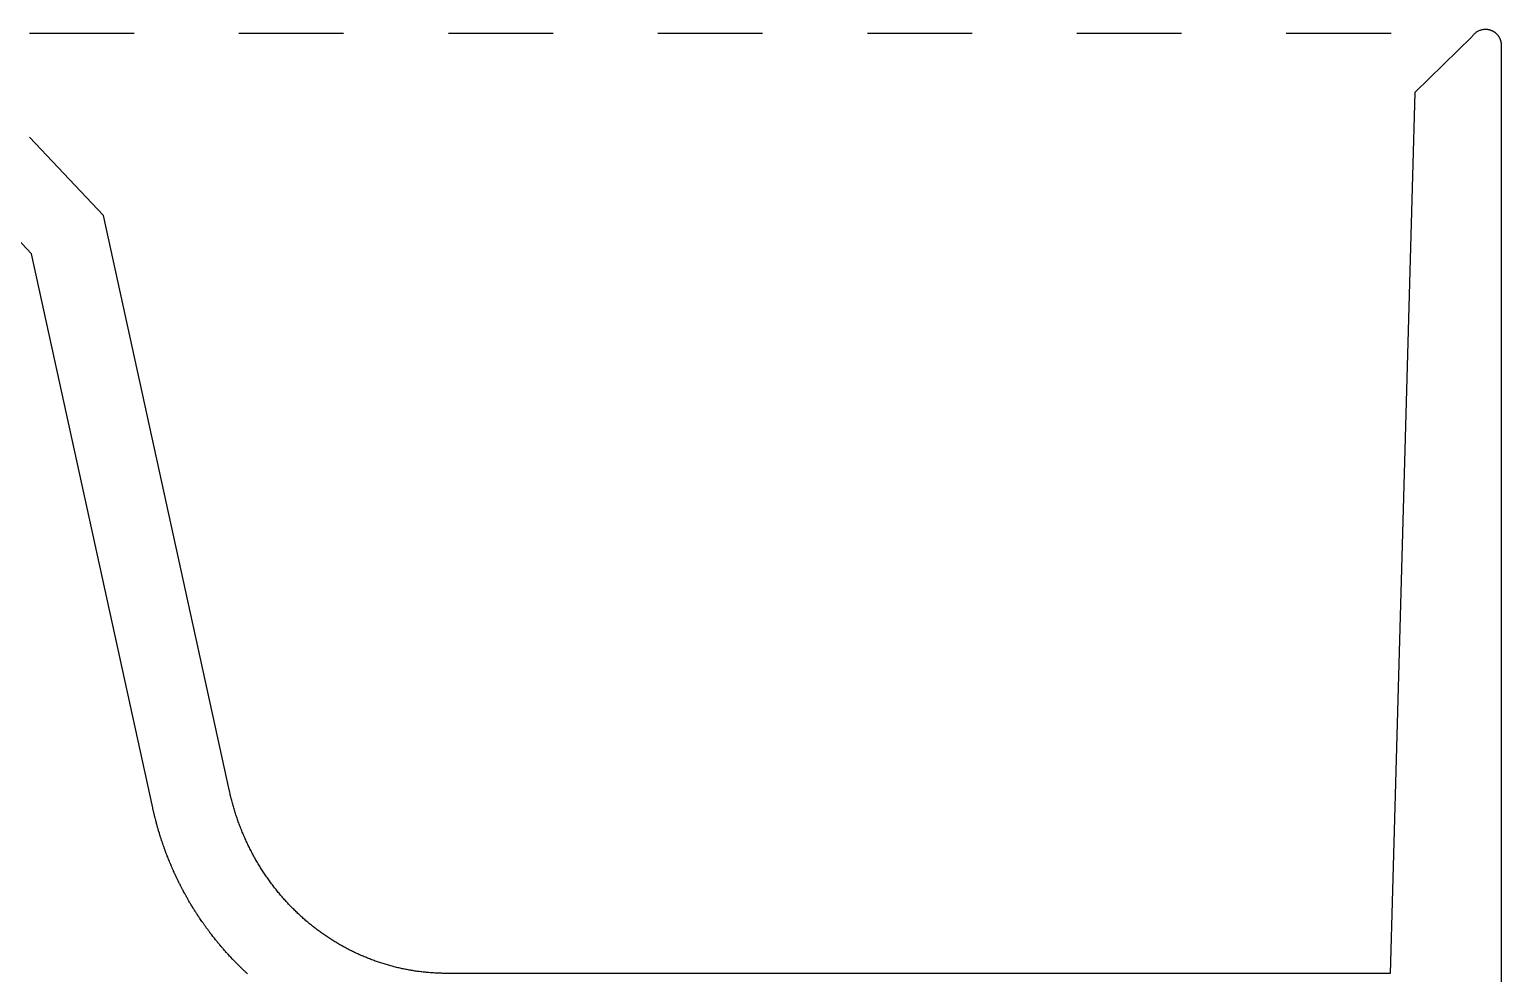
# Model space of a CAD drawing. Extents: x -9 to 1073, y -897 to 0.
# Drawn here: x 386.6 to 555.2, y -781.5 to -673.3 of the extents above; entities that cross this region are included whole.
import ezdxf

# ---------------------------------------------------------------- set-up
doc = ezdxf.new("R2010")
doc.units = 0
doc.linetypes.add('DASHED', pattern=[24, 12, -12])
for name, color, linetype in [('BLEED', 3, 'CONTINUOUS'), ('CREASE', 5, 'DASHED'), ('CUT', 1, 'CONTINUOUS')]:
    doc.layers.add(name, color=color, linetype=linetype)

msp = doc.modelspace()

# ---------------------------------------------------------------- linework, layer by layer
at = {"layer": 'BLEED'}
for p, q in [((386.8207, -698.989), (380.039, -691.8264)), ((400.6994, -762.4793), (386.8207, -698.989)), ((400.7124, -762.5376), (400.6994, -762.4793)), ((400.7952, -762.9048), (400.7124, -762.5376)), ((400.8139, -762.9862), (400.7952, -762.9048)), ((400.8312, -763.0596), (400.8139, -762.9862)), ((400.8362, -763.079), (400.8312, -763.0596)), ((400.8535, -763.1518), (400.8362, -763.079)), ((400.8679, -763.2137), (400.8535, -763.1518)), ((400.8859, -763.2871), (400.8679, -763.2137)), ((400.8888, -763.2979), (400.8859, -763.2871)), ((400.9032, -763.3598), (400.8888, -763.2979)), ((400.9212, -763.4333), (400.9032, -763.3598)), ((400.9262, -763.4527), (400.9212, -763.4333)), ((400.9442, -763.5254), (400.9262, -763.4527)), ((400.9594, -763.5866), (400.9442, -763.5254)), ((400.9781, -763.6601), (400.9594, -763.5866)), ((400.981, -763.6716), (400.9781, -763.6601)), ((401.0018, -763.753), (400.981, -763.6716)), ((401.0393, -763.8984), (401.0018, -763.753)), ((401.0602, -763.979), (401.0393, -763.8984)), ((401.1185, -764.1972), (401.0602, -763.979)), ((401.1242, -764.2188), (401.1185, -764.1972)), ((401.1437, -764.2908), (401.1242, -764.2188)), ((401.1595, -764.3491), (401.1437, -764.2908)), ((401.1624, -764.3585), (401.1595, -764.3491)), ((401.1775, -764.4146), (401.1624, -764.3585)), ((401.2056, -764.5169), (401.1775, -764.4146)), ((401.2258, -764.5889), (401.2056, -764.5169)), ((401.2466, -764.6609), (401.2258, -764.5889)), ((401.2603, -764.7113), (401.2466, -764.6609)), ((401.2898, -764.8142), (401.2603, -764.7113)), ((401.3107, -764.8862), (401.2898, -764.8142)), ((401.3338, -764.9654), (401.3107, -764.8862)), ((401.3532, -765.0302), (401.3338, -764.9654)), ((401.3762, -765.1094), (401.3532, -765.0302)), ((401.4626, -765.3974), (401.3762, -765.1094)), ((401.4943, -765.5004), (401.4626, -765.3974)), ((401.5166, -765.5717), (401.4943, -765.5004)), ((401.5318, -765.6192), (401.5166, -765.5717)), ((401.539, -765.6437), (401.5318, -765.6192)), ((401.5613, -765.715), (401.539, -765.6437)), ((401.6016, -765.841), (401.5613, -765.715)), ((401.6095, -765.8662), (401.6016, -765.841)), ((401.6786, -766.08), (401.6095, -765.8662)), ((401.7038, -766.1578), (401.6786, -766.08)), ((401.7226, -766.2146), (401.7038, -766.1578)), ((401.7254, -766.2226), (401.7226, -766.2146)), ((401.7773, -766.3774), (401.7254, -766.2226)), ((401.7845, -766.3975), (401.7773, -766.3774)), ((401.8082, -766.4681), (401.7845, -766.3975)), ((401.8255, -766.5192), (401.8082, -766.4681)), ((401.8385, -766.5559), (401.8255, -766.5192)), ((401.8565, -766.6099), (401.8385, -766.5559)), ((401.9004, -766.7374), (401.8565, -766.6099)), ((401.9083, -766.759), (401.9004, -766.7374)), ((401.9328, -766.8295), (401.9083, -766.759)), ((401.9594, -766.9066), (401.9328, -766.8295)), ((402.0602, -767.1888), (401.9594, -766.9066)), ((402.0883, -767.2651), (402.0602, -767.1888)), ((402.1142, -767.3357), (402.0883, -767.2651)), ((402.1243, -767.3638), (402.1142, -767.3357)), ((402.1402, -767.4055), (402.1243, -767.3638)), ((402.1661, -767.4761), (402.1402, -767.4055)), ((402.205, -767.5805), (402.1661, -767.4761)), ((402.2057, -767.5819), (402.205, -767.5805)), ((402.2186, -767.6165), (402.2057, -767.5819)), ((402.2575, -767.7209), (402.2186, -767.6165)), ((402.2842, -767.7907), (402.2575, -767.7209)), ((402.313, -767.8663), (402.2842, -767.7907)), ((402.3317, -767.9138), (402.313, -767.8663)), ((402.3382, -767.9304), (402.3317, -767.9138)), ((402.367, -768.006), (402.3382, -767.9304)), ((402.4217, -768.1457), (402.367, -768.006)), ((402.4332, -768.1752), (402.4217, -768.1457)), ((402.4606, -768.2443), (402.4332, -768.1752)), ((402.4786, -768.289), (402.4606, -768.2443)), ((402.5066, -768.3588), (402.4786, -768.289)), ((402.5189, -768.389), (402.5066, -768.3588)), ((402.5347, -768.4279), (402.5189, -768.389)), ((402.5628, -768.4978), (402.5347, -768.4279)), ((402.575, -768.528), (402.5628, -768.4978)), ((402.6031, -768.5971), (402.575, -768.528)), ((402.6341, -768.6713), (402.6031, -768.5971)), ((402.7205, -768.8786), (402.6341, -768.6713)), ((402.7334, -768.9096), (402.7205, -768.8786)), ((402.7622, -768.978), (402.7334, -768.9096)), ((402.7802, -769.0205), (402.7622, -768.978)), ((402.7946, -769.0536), (402.7802, -769.0205)), ((402.8076, -769.0853), (402.7946, -769.0536)), ((402.8515, -769.1897), (402.8076, -769.0853)), ((402.881, -769.2581), (402.8515, -769.1897)), ((402.9127, -769.3308), (402.881, -769.2581)), ((402.9242, -769.3567), (402.9127, -769.3308)), ((402.9408, -769.3949), (402.9242, -769.3567)), ((402.9725, -769.4676), (402.9408, -769.3949)), ((403.033, -769.6044), (402.9725, -769.4676)), ((403.0639, -769.6728), (403.033, -769.6044)), ((403.0942, -769.7412), (403.0639, -769.6728)), ((403.1417, -769.8463), (403.0942, -769.7412)), ((403.2036, -769.9817), (403.1417, -769.8463)), ((403.2216, -770.0198), (403.2036, -769.9817)), ((403.2353, -770.0501), (403.2216, -770.0198)), ((403.2662, -770.1178), (403.2353, -770.0501)), ((403.2994, -770.189), (403.2662, -770.1178)), ((403.3469, -770.2906), (403.2994, -770.189)), ((403.3786, -770.3575), (403.3469, -770.2906)), ((403.3958, -770.3942), (403.3786, -770.3575)), ((403.4239, -770.4533), (403.3958, -770.3942)), ((403.4268, -770.459), (403.4239, -770.4533)), ((403.4765, -770.5642), (403.4268, -770.459)), ((403.4923, -770.5966), (403.4765, -770.5642)), ((403.5247, -770.6642), (403.4923, -770.5966)), ((403.5413, -770.6988), (403.5247, -770.6642)), ((403.5737, -770.7658), (403.5413, -770.6988)), ((403.6082, -770.8356), (403.5737, -770.7658)), ((403.7076, -771.0365), (403.6082, -770.8356)), ((403.7753, -771.1718), (403.7076, -771.0365)), ((403.8091, -771.2388), (403.7753, -771.1718)), ((403.8264, -771.2741), (403.8091, -771.2388)), ((403.9279, -771.4728), (403.8264, -771.2741)), ((403.9625, -771.539), (403.9279, -771.4728)), ((403.9963, -771.6053), (403.9625, -771.539)), ((404.0323, -771.6737), (403.9963, -771.6053)), ((404.0669, -771.7399), (404.0323, -771.6737)), ((404.1216, -771.8436), (404.0669, -771.7399)), ((404.131, -771.8609), (404.1216, -771.8436)), ((404.1367, -771.8717), (404.131, -771.8609)), ((404.1914, -771.9754), (404.1367, -771.8717)), ((404.2973, -772.1719), (404.1914, -771.9754)), ((404.334, -772.2389), (404.2973, -772.1719)), ((404.3534, -772.2742), (404.334, -772.2389)), ((404.3887, -772.339), (404.3534, -772.2742)), ((404.4053, -772.3692), (404.3887, -772.339)), ((404.4413, -772.4347), (404.4053, -772.3692)), ((404.4989, -772.5384), (404.4413, -772.4347)), ((404.514, -772.565), (404.4989, -772.5384)), ((404.5716, -772.6687), (404.514, -772.565)), ((404.6083, -772.7335), (404.5716, -772.6687)), ((404.6292, -772.771), (404.6083, -772.7335)), ((404.6659, -772.835), (404.6292, -772.771)), ((404.7185, -772.9272), (404.6659, -772.835)), ((404.7775, -773.0302), (404.7185, -772.9272)), ((404.815, -773.0942), (404.7775, -773.0302)), ((404.8308, -773.1209), (404.815, -773.0942)), ((404.8524, -773.159), (404.8308, -773.1209)), ((404.9273, -773.2872), (404.8524, -773.159)), ((404.9654, -773.352), (404.9273, -773.2872)), ((405.0036, -773.4161), (404.9654, -773.352)), ((405.0266, -773.4542), (405.0036, -773.4161)), ((405.0418, -773.4794), (405.0266, -773.4542)), ((405.0799, -773.5435), (405.0418, -773.4794)), ((405.103, -773.5817), (405.0799, -773.5435)), ((405.1793, -773.7084), (405.103, -773.5817)), ((405.2182, -773.7725), (405.1793, -773.7084)), ((405.3348, -773.9626), (405.2182, -773.7725)), ((405.3737, -774.0252), (405.3348, -773.9626)), ((405.4133, -774.0886), (405.3737, -774.0252)), ((405.4378, -774.1274), (405.4133, -774.0886)), ((405.4766, -774.1901), (405.4378, -774.1274)), ((405.5558, -774.3154), (405.4766, -774.1901)), ((405.5962, -774.378), (405.5558, -774.3154)), ((405.6358, -774.4406), (405.5962, -774.378)), ((405.6761, -774.5033), (405.6358, -774.4406)), ((405.7193, -774.571), (405.6761, -774.5033)), ((405.7819, -774.6667), (405.7193, -774.571)), ((405.7826, -774.6674), (405.7819, -774.6667)), ((405.797, -774.6898), (405.7826, -774.6674)), ((405.8374, -774.7524), (405.797, -774.6898)), ((405.9036, -774.8532), (405.8374, -774.7524)), ((405.9446, -774.9151), (405.9036, -774.8532)), ((405.9713, -774.9554), (405.9446, -774.9151)), ((406.0123, -775.0166), (405.9713, -774.9554)), ((406.0267, -775.0382), (406.0123, -775.0166)), ((406.0728, -775.1059), (406.0267, -775.0382)), ((406.1095, -775.1614), (406.0728, -775.1059)), ((406.1772, -775.2614), (406.1095, -775.1614)), ((406.2607, -775.3838), (406.1772, -775.2614)), ((406.3298, -775.4846), (406.2607, -775.3838)), ((406.3637, -775.5329), (406.3298, -775.4846)), ((406.3666, -775.5365), (406.3637, -775.5329)), ((406.3723, -775.5451), (406.3666, -775.5365)), ((406.4141, -775.6063), (406.3723, -775.5451)), ((406.4278, -775.6258), (406.4141, -775.6063)), ((406.4702, -775.687), (406.4278, -775.6258)), ((406.499, -775.728), (406.4702, -775.687)), ((406.5415, -775.7885), (406.499, -775.728)), ((406.5826, -775.8461), (406.5415, -775.7885)), ((406.6258, -775.9066), (406.5826, -775.8461)), ((406.6567, -775.9498), (406.6258, -775.9066)), ((406.6682, -775.9663), (406.6567, -775.9498)), ((406.7114, -776.0268), (406.6682, -775.9663)), ((406.7834, -776.1262), (406.7114, -776.0268)), ((406.8274, -776.1859), (406.7834, -776.1262)), ((406.872, -776.2478), (406.8274, -776.1859)), ((406.9138, -776.3054), (406.872, -776.2478)), ((407.0016, -776.425), (406.9138, -776.3054)), ((407.0326, -776.4667), (407.0016, -776.425)), ((407.0765, -776.5258), (407.0326, -776.4667)), ((407.1182, -776.5819), (407.0765, -776.5258)), ((407.1629, -776.641), (407.1182, -776.5819)), ((407.1766, -776.659), (407.1629, -776.641)), ((407.1974, -776.687), (407.1766, -776.659)), ((407.2414, -776.7454), (407.1974, -776.687)), ((407.2514, -776.759), (407.2414, -776.7454)), ((407.2961, -776.8181), (407.2514, -776.759)), ((407.3386, -776.8735), (407.2961, -776.8181)), ((407.3738, -776.9196), (407.3386, -776.8735)), ((407.4185, -776.9779), (407.3738, -776.9196)), ((407.461, -777.0326), (407.4185, -776.9779)), ((407.597, -777.2076), (407.461, -777.0326)), ((407.6395, -777.2616), (407.597, -777.2076)), ((407.677, -777.3091), (407.6395, -777.2616)), ((407.7223, -777.3667), (407.677, -777.3091)), ((407.7648, -777.4207), (407.7223, -777.3667)), ((407.903, -777.5935), (407.7648, -777.4207)), ((407.9462, -777.6461), (407.903, -777.5935)), ((407.9851, -777.6936), (407.9462, -777.6461)), ((407.9844, -777.6943), (407.9851, -777.6936)), ((408.0305, -777.7512), (407.9844, -777.6943)), ((408.0737, -777.8038), (408.0305, -777.7512)), ((408.1205, -777.8606), (408.0737, -777.8038)), ((408.1327, -777.875), (408.1205, -777.8606)), ((408.1738, -777.9262), (408.1327, -777.875)), ((408.2198, -777.9809), (408.1738, -777.9262)), ((408.2616, -778.0313), (408.2198, -777.9809)), ((408.3048, -778.0831), (408.2616, -778.0313)), ((408.3523, -778.14), (408.3048, -778.0831)), ((408.389, -778.1832), (408.3523, -778.14)), ((408.5316, -778.3517), (408.389, -778.1832)), ((408.5748, -778.4028), (408.5316, -778.3517)), ((408.6166, -778.4518), (408.5748, -778.4028)), ((408.6641, -778.5072), (408.6166, -778.4518)), ((408.6706, -778.5144), (408.6641, -778.5072)), ((408.7188, -778.5706), (408.6706, -778.5144)), ((408.7562, -778.6138), (408.7188, -778.5706)), ((408.8045, -778.6692), (408.7562, -778.6138)), ((408.8923, -778.7686), (408.8045, -778.6692)), ((408.9398, -778.8233), (408.8916, -778.7686)), ((408.8916, -778.7686), (408.8923, -778.7686)), ((408.9456, -778.829), (408.9398, -778.8233)), ((408.9946, -778.8845), (408.9456, -778.829)), ((409.0327, -778.9284), (408.9946, -778.8845)), ((409.1306, -779.0378), (409.0327, -778.9284)), ((409.1746, -779.0861), (409.1306, -779.0378)), ((409.1803, -779.0926), (409.1746, -779.0861)), ((409.2293, -779.1473), (409.1803, -779.0926)), ((409.2732, -779.1955), (409.2293, -779.1473)), ((409.3229, -779.2502), (409.2732, -779.1955)), ((409.3632, -779.2942), (409.3229, -779.2502)), ((409.5122, -779.4562), (409.3632, -779.2942)), ((409.5562, -779.5037), (409.5122, -779.4562)), ((409.6066, -779.5577), (409.5562, -779.5037)), ((409.6476, -779.6016), (409.6066, -779.5577)), ((409.8492, -779.8147), (409.6476, -779.6016)), ((409.8931, -779.8608), (409.8492, -779.8147)), ((409.9428, -779.9126), (409.8931, -779.8608)), ((409.9932, -779.9652), (409.9428, -779.9126)), ((409.9946, -779.9666), (409.9932, -779.9652)), ((410.0458, -780.0199), (409.9946, -779.9666)), ((410.1322, -780.1092), (410.0458, -780.0199)), ((410.184, -780.1618), (410.1322, -780.1092)), ((410.1912, -780.169), (410.184, -780.1618)), ((410.2351, -780.2136), (410.1912, -780.169)), ((410.2862, -780.2654), (410.2351, -780.2136)), ((410.2862, -780.2662), (410.2862, -780.2654)), ((410.3381, -780.3187), (410.2862, -780.2662)), ((410.5375, -780.5182), (410.3381, -780.3187)), ((410.611, -780.5902), (410.5375, -780.5182)), ((410.6419, -780.6211), (410.611, -780.5902)), ((410.7312, -780.709), (410.6419, -780.6211)), ((410.8363, -780.8112), (410.7312, -780.709)), ((410.9263, -780.8976), (410.8363, -780.8112)), ((410.9422, -780.9127), (410.9263, -780.8976)), ((411.0322, -780.9991), (410.9422, -780.9127)), ((411.0408, -781.007), (411.0322, -780.9991)), ((411.0934, -781.0574), (411.0408, -781.007)), ((411.138, -781.0999), (411.0934, -781.0574)), ((411.1913, -781.1503), (411.138, -781.0999)), ((411.2381, -781.1942), (411.1913, -781.1503)), ((411.2885, -781.241), (411.2381, -781.1942)), ((411.3425, -781.2914), (411.2885, -781.241)), ((411.3454, -781.2943), (411.3425, -781.2914)), ((411.3986, -781.344), (411.3454, -781.2943)), ((411.4433, -781.385), (411.3986, -781.344)), ((411.5513, -781.4844), (411.4433, -781.385))]:
    msp.add_line(p, q, dxfattribs=at)
at = {"layer": 'CREASE'}
msp.add_line((386.5748, -673.7244), (552.2165, -673.7244), dxfattribs=at)
at = {"layer": 'CUT'}
for p, q in [((551.875, -674.0986), (545.315, -680.5418)), ((551.9119, -674.0467), (551.875, -674.0986)), ((551.875, -674.0986), (551.875, -674.0986)), ((551.9506, -673.9962), (551.9119, -674.0467)), ((551.9908, -673.9473), (551.9506, -673.9962)), ((552.0326, -673.8998), (551.9908, -673.9473)), ((552.0761, -673.8537), (552.0326, -673.8998)), ((552.1212, -673.8091), (552.0761, -673.8537)), ((552.1679, -673.7659), (552.1212, -673.8091)), ((552.2162, -673.7242), (552.1679, -673.7659)), ((552.2792, -673.6741), (552.2162, -673.7242)), ((552.2162, -673.7242), (552.2162, -673.7242)), ((552.3438, -673.6271), (552.2792, -673.6741)), ((552.4102, -673.5831), (552.3438, -673.6271)), ((552.4782, -673.5422), (552.4102, -673.5831)), ((552.548, -673.5043), (552.4782, -673.5422)), ((552.6195, -673.4694), (552.548, -673.5043)), ((552.6928, -673.4376), (552.6195, -673.4694)), ((552.7678, -673.4088), (552.6928, -673.4376)), ((552.8439, -673.3832), (552.7678, -673.4088)), ((552.7678, -673.4088), (552.7678, -673.4088)), ((552.9207, -673.361), (552.8439, -673.3832)), ((552.9981, -673.3422), (552.9207, -673.361)), ((553.076, -673.3268), (552.9981, -673.3422)), ((553.1545, -673.3148), (553.076, -673.3268)), ((553.2336, -673.3062), (553.1545, -673.3148)), ((553.3133, -673.3011), (553.2336, -673.3062)), ((553.3934, -673.2994), (553.3133, -673.3011)), ((553.4388, -673.2999), (553.3934, -673.2994)), ((553.3934, -673.2994), (553.3934, -673.2994)), ((553.484, -673.3015), (553.4388, -673.2999)), ((553.5292, -673.3043), (553.484, -673.3015)), ((553.5743, -673.3081), (553.5292, -673.3043)), ((553.6192, -673.313), (553.5743, -673.3081)), ((553.6641, -673.3191), (553.6192, -673.313)), ((553.7088, -673.3263), (553.6641, -673.3191)), ((553.7534, -673.3346), (553.7088, -673.3263)), ((553.7976, -673.3441), (553.7534, -673.3346)), ((553.7534, -673.3346), (553.7534, -673.3346)), ((553.8415, -673.3545), (553.7976, -673.3441)), ((553.8851, -673.366), (553.8415, -673.3545)), ((553.9284, -673.3786), (553.8851, -673.366)), ((553.9715, -673.3922), (553.9284, -673.3786)), ((554.0143, -673.4069), (553.9715, -673.3922)), ((554.0568, -673.4228), (554.0143, -673.4069)), ((554.099, -673.4398), (554.0568, -673.4228)), ((554.1406, -673.4575), (554.099, -673.4398)), ((554.099, -673.4398), (554.099, -673.4398)), ((554.1817, -673.4763), (554.1406, -673.4575)), ((554.2222, -673.4961), (554.1817, -673.4763)), ((554.2622, -673.5169), (554.2222, -673.4961)), ((554.3017, -673.5386), (554.2622, -673.5169)), ((554.3407, -673.5614), (554.3017, -673.5386)), ((554.3792, -673.585), (554.3407, -673.5614)), ((554.4173, -673.6097), (554.3792, -673.585)), ((554.4547, -673.6353), (554.4173, -673.6097)), ((554.4173, -673.6097), (554.4173, -673.6097)), ((554.4914, -673.6618), (554.4547, -673.6353)), ((554.5274, -673.6891), (554.4914, -673.6618)), ((554.5626, -673.7174), (554.5274, -673.6891)), ((554.5972, -673.7465), (554.5626, -673.7174)), ((554.631, -673.7764), (554.5972, -673.7465)), ((554.6642, -673.8072), (554.631, -673.7764)), ((554.6966, -673.8386), (554.6642, -673.8072)), ((554.7283, -673.8711), (554.6966, -673.8386)), ((554.6966, -673.8386), (554.6966, -673.8386)), ((554.7591, -673.9043), (554.7283, -673.8711)), ((554.7891, -673.9381), (554.7591, -673.9043)), ((554.8181, -673.9726), (554.7891, -673.9381)), ((554.8463, -674.0079), (554.8181, -673.9726)), ((554.8736, -674.0439), (554.8463, -674.0079)), ((554.9001, -674.0806), (554.8736, -674.0439)), ((554.9256, -674.118), (554.9001, -674.0806)), ((554.9502, -674.156), (554.9256, -674.118)), ((554.9256, -674.118), (554.9256, -674.118)), ((554.9739, -674.1946), (554.9502, -674.156)), ((554.9967, -674.2336), (554.9739, -674.1946)), ((555.0185, -674.2732), (554.9967, -674.2336)), ((555.0393, -674.3133), (555.0185, -674.2732)), ((555.0593, -674.3539), (555.0393, -674.3133)), ((555.0782, -674.3951), (555.0593, -674.3539)), ((555.0962, -674.437), (555.0782, -674.3951)), ((555.113, -674.479), (555.0962, -674.437)), ((555.0962, -674.437), (555.0962, -674.437)), ((555.1287, -674.5213), (555.113, -674.479)), ((555.1433, -674.564), (555.1287, -674.5213)), ((555.1568, -674.6071), (555.1433, -674.564)), ((555.1693, -674.6504), (555.1568, -674.6071)), ((555.1808, -674.6941), (555.1693, -674.6504)), ((555.1912, -674.7382), (555.1808, -674.6941)), ((555.2006, -674.7826), (555.1912, -674.7382)), ((555.209, -674.8269), (555.2006, -674.7826)), ((555.2006, -674.7826), (555.2006, -674.7826)), ((555.2162, -674.8715), (555.209, -674.8269)), ((555.2222, -674.9162), (555.2162, -674.8715)), ((555.2272, -674.9611), (555.2222, -674.9162)), ((555.231, -675.0061), (555.2272, -674.9611)), ((555.2337, -675.0513), (555.231, -675.0061)), ((555.2354, -675.0965), (555.2337, -675.0513)), ((555.2359, -675.1418), (555.2354, -675.0965)), ((555.2359, -847.3464), (555.2359, -675.1418)), ((555.2359, -675.1418), (555.2359, -675.1418)), ((545.315, -680.5418), (542.4804, -781.4412)), ((545.315, -680.5418), (545.315, -680.5418)), ((395.0784, -694.62), (386.5745, -685.6387)), ((409.4921, -760.5576), (395.0784, -694.62)), ((395.0784, -694.62), (395.0784, -694.62)), ((409.5227, -760.6955), (409.4921, -760.5576)), ((409.4921, -760.5576), (409.4921, -760.5576)), ((409.5539, -760.8331), (409.5227, -760.6955)), ((409.5858, -760.9706), (409.5539, -760.8331)), ((409.6184, -761.1079), (409.5858, -760.9706)), ((409.6515, -761.2449), (409.6184, -761.1079)), ((409.6854, -761.3818), (409.6515, -761.2449)), ((409.7198, -761.5184), (409.6854, -761.3818)), ((409.7549, -761.6549), (409.7198, -761.5184)), ((409.7909, -761.7911), (409.7549, -761.6549)), ((409.7549, -761.6549), (409.7549, -761.6549)), ((409.8275, -761.9272), (409.7909, -761.7911)), ((409.8648, -762.063), (409.8275, -761.9272)), ((409.9028, -762.1987), (409.8648, -762.063)), ((409.9415, -762.3341), (409.9028, -762.1987)), ((409.9809, -762.4693), (409.9415, -762.3341)), ((410.0209, -762.6044), (409.9809, -762.4693)), ((410.0616, -762.7392), (410.0209, -762.6044)), ((410.1029, -762.8738), (410.0616, -762.7392)), ((410.0616, -762.7392), (410.0616, -762.7392)), ((410.1449, -763.0081), (410.1029, -762.8738)), ((410.1875, -763.1422), (410.1449, -763.0081)), ((410.2308, -763.276), (410.1875, -763.1422)), ((410.2747, -763.4097), (410.2308, -763.276)), ((410.3194, -763.543), (410.2747, -763.4097)), ((410.3647, -763.6762), (410.3194, -763.543)), ((410.4108, -763.8091), (410.3647, -763.6762)), ((410.4573, -763.9416), (410.4108, -763.8091)), ((410.4108, -763.8091), (410.4108, -763.8091)), ((410.5045, -764.0738), (410.4573, -763.9416)), ((410.5523, -764.2059), (410.5045, -764.0738)), ((410.6009, -764.3377), (410.5523, -764.2059)), ((410.6501, -764.4693), (410.6009, -764.3377)), ((410.7, -764.6006), (410.6501, -764.4693)), ((410.7505, -764.7317), (410.7, -764.6006)), ((410.8018, -764.8625), (410.7505, -764.7317)), ((410.8536, -764.9928), (410.8018, -764.8625)), ((410.8018, -764.8625), (410.8018, -764.8625)), ((410.9061, -765.1229), (410.8536, -764.9928)), ((410.9592, -765.2527), (410.9061, -765.1229)), ((411.013, -765.3822), (410.9592, -765.2527)), ((411.0674, -765.5115), (411.013, -765.3822)), ((411.1224, -765.6404), (411.0674, -765.5115)), ((411.1781, -765.7689), (411.1224, -765.6404)), ((411.2345, -765.8971), (411.1781, -765.7689)), ((411.2915, -766.0252), (411.2345, -765.8971)), ((411.2345, -765.8971), (411.2345, -765.8971)), ((411.3491, -766.1529), (411.2915, -766.0252)), ((411.4074, -766.2804), (411.3491, -766.1529)), ((411.4662, -766.4074), (411.4074, -766.2804)), ((411.5257, -766.5342), (411.4662, -766.4074)), ((411.5859, -766.6605), (411.5257, -766.5342)), ((411.6467, -766.7866), (411.5859, -766.6605)), ((411.7082, -766.9123), (411.6467, -766.7866)), ((411.7703, -767.0377), (411.7082, -766.9123)), ((411.7082, -766.9123), (411.7082, -766.9123)), ((411.833, -767.1626), (411.7703, -767.0377)), ((411.8962, -767.2872), (411.833, -767.1626)), ((411.9601, -767.4115), (411.8962, -767.2872)), ((412.0245, -767.5354), (411.9601, -767.4115)), ((412.0895, -767.6589), (412.0245, -767.5354)), ((412.1552, -767.7822), (412.0895, -767.6589)), ((412.2216, -767.9052), (412.1552, -767.7822)), ((412.2886, -768.0276), (412.2216, -767.9052)), ((412.2216, -767.9052), (412.2216, -767.9052)), ((412.3562, -768.1497), (412.2886, -768.0276)), ((412.4244, -768.2714), (412.3562, -768.1497)), ((412.4932, -768.3927), (412.4244, -768.2714)), ((412.5626, -768.5137), (412.4932, -768.3927)), ((412.6327, -768.6343), (412.5626, -768.5137)), ((412.7033, -768.7545), (412.6327, -768.6343)), ((412.7746, -768.8743), (412.7033, -768.7545)), ((412.8462, -768.9937), (412.7746, -768.8743)), ((412.7746, -768.8743), (412.7746, -768.8743)), ((412.9184, -769.1127), (412.8462, -768.9937)), ((412.9914, -769.2313), (412.9184, -769.1127)), ((413.0649, -769.3495), (412.9914, -769.2313)), ((413.139, -769.4673), (413.0649, -769.3495)), ((413.2138, -769.5847), (413.139, -769.4673)), ((413.2891, -769.7017), (413.2138, -769.5847)), ((413.365, -769.8182), (413.2891, -769.7017)), ((413.4414, -769.9346), (413.365, -769.8182)), ((413.365, -769.8182), (413.365, -769.8182)), ((413.5183, -770.0505), (413.4414, -769.9346)), ((413.5958, -770.1658), (413.5183, -770.0505)), ((413.6739, -770.2807), (413.5958, -770.1658)), ((413.7526, -770.395), (413.6739, -770.2807)), ((413.8318, -770.509), (413.7526, -770.395)), ((413.9117, -770.6225), (413.8318, -770.509)), ((413.9921, -770.7355), (413.9117, -770.6225)), ((414.0731, -770.8482), (413.9921, -770.7355)), ((413.9921, -770.7355), (413.9921, -770.7355)), ((414.1547, -770.9604), (414.0731, -770.8482)), ((414.2369, -771.0722), (414.1547, -770.9604)), ((414.3197, -771.1835), (414.2369, -771.0722)), ((414.403, -771.2944), (414.3197, -771.1835)), ((414.4868, -771.4048), (414.403, -771.2944)), ((414.5711, -771.5147), (414.4868, -771.4048)), ((414.6559, -771.624), (414.5711, -771.5147)), ((414.7413, -771.7331), (414.6559, -771.624)), ((414.6559, -771.624), (414.6559, -771.624)), ((414.8272, -771.8416), (414.7413, -771.7331)), ((414.9137, -771.9497), (414.8272, -771.8416)), ((415.0008, -772.0572), (414.9137, -771.9497)), ((415.0884, -772.1642), (415.0008, -772.0572)), ((415.1765, -772.2707), (415.0884, -772.1642)), ((415.2652, -772.3767), (415.1765, -772.2707)), ((415.3543, -772.4822), (415.2652, -772.3767)), ((415.444, -772.5873), (415.3543, -772.4822)), ((415.3543, -772.4822), (415.3543, -772.4822)), ((415.5341, -772.6919), (415.444, -772.5873)), ((415.6248, -772.796), (415.5341, -772.6919)), ((415.716, -772.8996), (415.6248, -772.796)), ((415.8077, -773.0027), (415.716, -772.8996)), ((415.9, -773.1052), (415.8077, -773.0027)), ((415.9927, -773.2073), (415.9, -773.1052)), ((416.0858, -773.3088), (415.9927, -773.2073)), ((416.1795, -773.4098), (416.0858, -773.3088)), ((416.0858, -773.3088), (416.0858, -773.3088)), ((416.2737, -773.5102), (416.1795, -773.4098)), ((416.3685, -773.6102), (416.2737, -773.5102)), ((416.4638, -773.7096), (416.3685, -773.6102)), ((416.5595, -773.8085), (416.4638, -773.7096)), ((416.6558, -773.9069), (416.5595, -773.8085)), ((416.7525, -774.0048), (416.6558, -773.9069)), ((416.8498, -774.1022), (416.7525, -774.0048)), ((416.9475, -774.1989), (416.8498, -774.1022)), ((416.8498, -774.1022), (416.8498, -774.1022)), ((417.0456, -774.2951), (416.9475, -774.1989)), ((417.1443, -774.3908), (417.0456, -774.2951)), ((417.2434, -774.486), (417.1443, -774.3908)), ((417.343, -774.5806), (417.2434, -774.486)), ((417.4431, -774.6747), (417.343, -774.5806)), ((417.5436, -774.7682), (417.4431, -774.6747)), ((417.6446, -774.8611), (417.5436, -774.7682)), ((417.7461, -774.9534), (417.6446, -774.8611)), ((417.6446, -774.8611), (417.6446, -774.8611)), ((417.848, -775.0451), (417.7461, -774.9534)), ((417.9503, -775.1363), (417.848, -775.0451)), ((418.0531, -775.2268), (417.9503, -775.1363)), ((418.1563, -775.3168), (418.0531, -775.2268)), ((418.26, -775.4061), (418.1563, -775.3168)), ((418.3643, -775.495), (418.26, -775.4061)), ((418.469, -775.5833), (418.3643, -775.495)), ((418.574, -775.6712), (418.469, -775.5833)), ((418.469, -775.5833), (418.469, -775.5833)), ((418.6795, -775.7585), (418.574, -775.6712)), ((418.7854, -775.8452), (418.6795, -775.7585)), ((418.8917, -775.9312), (418.7854, -775.8452)), ((418.9984, -776.0166), (418.8917, -775.9312)), ((419.1055, -776.1015), (418.9984, -776.0166)), ((419.213, -776.1857), (419.1055, -776.1015)), ((419.3208, -776.2694), (419.213, -776.1857)), ((419.4293, -776.3523), (419.3208, -776.2694)), ((419.3208, -776.2694), (419.3208, -776.2694)), ((419.5381, -776.4347), (419.4293, -776.3523)), ((419.6474, -776.5165), (419.5381, -776.4347)), ((419.7571, -776.5977), (419.6474, -776.5165)), ((419.8672, -776.6783), (419.7571, -776.5977)), ((419.9777, -776.7584), (419.8672, -776.6783)), ((420.0886, -776.8378), (419.9777, -776.7584)), ((420.1999, -776.9167), (420.0886, -776.8378)), ((420.3116, -776.9947), (420.1999, -776.9167)), ((420.1999, -776.9167), (420.1999, -776.9167)), ((420.4236, -777.0722), (420.3116, -776.9947)), ((420.536, -777.1491), (420.4236, -777.0722)), ((420.6487, -777.2254), (420.536, -777.1491)), ((420.7619, -777.3011), (420.6487, -777.2254)), ((420.8754, -777.3762), (420.7619, -777.3011)), ((420.9892, -777.4506), (420.8754, -777.3762)), ((421.1035, -777.5244), (420.9892, -777.4506)), ((421.2182, -777.5975), (421.1035, -777.5244)), ((421.1035, -777.5244), (421.1035, -777.5244)), ((421.3332, -777.6699), (421.2182, -777.5975)), ((421.4485, -777.7417), (421.3332, -777.6699)), ((421.5642, -777.8128), (421.4485, -777.7417)), ((421.6803, -777.8833), (421.5642, -777.8128)), ((421.7968, -777.9532), (421.6803, -777.8833)), ((421.9136, -778.0224), (421.7968, -777.9532)), ((422.0309, -778.091), (421.9136, -778.0224)), ((422.1482, -778.159), (422.0309, -778.091)), ((422.0309, -778.091), (422.0309, -778.091)), ((422.2659, -778.2264), (422.1482, -778.159)), ((422.3839, -778.2932), (422.2659, -778.2264)), ((422.5023, -778.3592), (422.3839, -778.2932)), ((422.621, -778.4246), (422.5023, -778.3592)), ((422.74, -778.4894), (422.621, -778.4246)), ((422.8594, -778.5534), (422.74, -778.4894)), ((422.9791, -778.6166), (422.8594, -778.5534)), ((423.0994, -778.6795), (422.9791, -778.6166)), ((422.9791, -778.6166), (422.9791, -778.6166)), ((423.2198, -778.7415), (423.0994, -778.6795)), ((423.3406, -778.8029), (423.2198, -778.7415)), ((423.4615, -778.8636), (423.3406, -778.8029)), ((423.5828, -778.9236), (423.4615, -778.8636)), ((423.7043, -778.983), (423.5828, -778.9236)), ((423.8261, -779.0417), (423.7043, -778.983)), ((423.9482, -779.0998), (423.8261, -779.0417)), ((424.0707, -779.157), (423.9482, -779.0998)), ((423.9482, -779.0998), (423.9482, -779.0998)), ((424.1934, -779.2135), (424.0707, -779.157)), ((424.3164, -779.2695), (424.1934, -779.2135)), ((424.4396, -779.3248), (424.3164, -779.2695)), ((424.5632, -779.3794), (424.4396, -779.3248)), ((424.687, -779.4333), (424.5632, -779.3794)), ((424.811, -779.4865), (424.687, -779.4333)), ((424.9354, -779.539), (424.811, -779.4865)), ((425.06, -779.591), (424.9354, -779.539)), ((424.9354, -779.539), (424.9354, -779.539)), ((425.1848, -779.6422), (425.06, -779.591)), ((425.3099, -779.6928), (425.1848, -779.6422)), ((425.4353, -779.7425), (425.3099, -779.6928)), ((425.5609, -779.7916), (425.4353, -779.7425)), ((425.6867, -779.8399), (425.5609, -779.7916)), ((425.8128, -779.8874), (425.6867, -779.8399)), ((425.939, -779.9342), (425.8128, -779.8874)), ((426.0657, -779.9806), (425.939, -779.9342)), ((425.939, -779.9342), (425.939, -779.9342)), ((426.1926, -780.0262), (426.0657, -779.9806)), ((426.3196, -780.0711), (426.1926, -780.0262)), ((426.4468, -780.1152), (426.3196, -780.0711)), ((426.5742, -780.1587), (426.4468, -780.1152)), ((426.7019, -780.2014), (426.5742, -780.1587)), ((426.8297, -780.2435), (426.7019, -780.2014)), ((426.9578, -780.2849), (426.8297, -780.2435)), ((427.0862, -780.3256), (426.9578, -780.2849)), ((426.9578, -780.2849), (426.9578, -780.2849)), ((427.2147, -780.3655), (427.0862, -780.3256)), ((427.3435, -780.4047), (427.2147, -780.3655)), ((427.4724, -780.4432), (427.3435, -780.4047)), ((427.6014, -780.481), (427.4724, -780.4432)), ((427.7307, -780.5181), (427.6014, -780.481)), ((427.8601, -780.5545), (427.7307, -780.5181)), ((427.9896, -780.5902), (427.8601, -780.5545)), ((428.1193, -780.6252), (427.9896, -780.5902)), ((427.9896, -780.5902), (427.9896, -780.5902)), ((428.2492, -780.6594), (428.1193, -780.6252)), ((428.3793, -780.6929), (428.2492, -780.6594)), ((428.5095, -780.7257), (428.3793, -780.6929)), ((428.64, -780.7577), (428.5095, -780.7257)), ((428.7705, -780.789), (428.64, -780.7577)), ((428.9013, -780.8196), (428.7705, -780.789)), ((429.0322, -780.8494), (428.9013, -780.8196)), ((429.1634, -780.8784), (429.0322, -780.8494)), ((429.0322, -780.8494), (429.0322, -780.8494)), ((429.2947, -780.9067), (429.1634, -780.8784)), ((429.4262, -780.9343), (429.2947, -780.9067)), ((429.5577, -780.9612), (429.4262, -780.9343)), ((429.6893, -780.9874), (429.5577, -780.9612)), ((429.821, -781.0129), (429.6893, -780.9874)), ((429.9528, -781.0377), (429.821, -781.0129)), ((430.0848, -781.0618), (429.9528, -781.0377)), ((430.2169, -781.0851), (430.0848, -781.0618)), ((430.0848, -781.0618), (430.0848, -781.0618)), ((430.3491, -781.1077), (430.2169, -781.0851)), ((430.4815, -781.1295), (430.3491, -781.1077)), ((430.6139, -781.1505), (430.4815, -781.1295)), ((430.7465, -781.1708), (430.6139, -781.1505)), ((430.8791, -781.1903), (430.7465, -781.1708)), ((431.0118, -781.2092), (430.8791, -781.1903)), ((431.1446, -781.2274), (431.0118, -781.2092)), ((431.2775, -781.2448), (431.1446, -781.2274)), ((431.1446, -781.2274), (431.1446, -781.2274)), ((431.4105, -781.2615), (431.2775, -781.2448)), ((431.5435, -781.2775), (431.4105, -781.2615)), ((431.6766, -781.2927), (431.5435, -781.2775)), ((431.8099, -781.3072), (431.6766, -781.2927)), ((431.9432, -781.3209), (431.8099, -781.3072)), ((432.0767, -781.3339), (431.9432, -781.3209)), ((432.2102, -781.3462), (432.0767, -781.3339)), ((432.3437, -781.3577), (432.2102, -781.3462)), ((432.2102, -781.3462), (432.2102, -781.3462)), ((432.4771, -781.3684), (432.3437, -781.3577)), ((432.6107, -781.3785), (432.4771, -781.3684)), ((432.7443, -781.3877), (432.6107, -781.3785)), ((432.878, -781.3963), (432.7443, -781.3877)), ((433.0117, -781.4041), (432.878, -781.3963)), ((433.1456, -781.4111), (433.0117, -781.4041)), ((433.2794, -781.4174), (433.1456, -781.4111)), ((433.4131, -781.423), (433.2794, -781.4174)), ((433.2794, -781.4174), (433.2794, -781.4174)), ((433.5469, -781.4278), (433.4131, -781.423)), ((433.6807, -781.4319), (433.5469, -781.4278)), ((433.8145, -781.4353), (433.6807, -781.4319)), ((433.9484, -781.4379), (433.8145, -781.4353)), ((434.0823, -781.4397), (433.9484, -781.4379)), ((434.2162, -781.4408), (434.0823, -781.4397)), ((434.3501, -781.4412), (434.2162, -781.4408)), ((542.4804, -781.4412), (434.3501, -781.4412)), ((434.3501, -781.4412), (434.3501, -781.4412)), ((542.4804, -781.4412), (542.4804, -781.4412))]:
    msp.add_line(p, q, dxfattribs=at)

doc.saveas('drawing.dxf')
